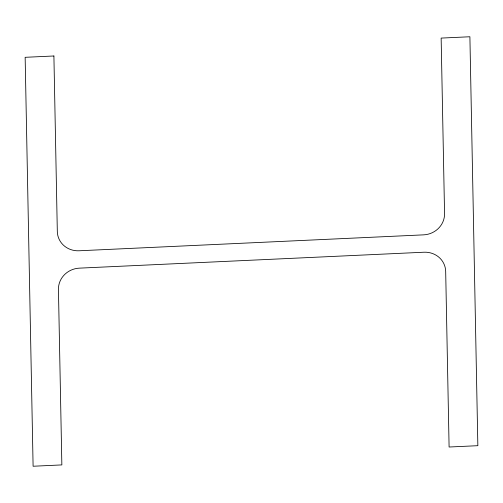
<?xml version="1.0" encoding="UTF-8"?>
<svg xmlns="http://www.w3.org/2000/svg" width="503" height="503" viewBox="0 0 503 503"><rect width="100%" height="100%" fill="white"/><g stroke="black" fill="none" stroke-linecap="round" stroke-linejoin="round"><path stroke-width="0.75" d="M53.903 55.984L25.15 57.311L33.104 466.243L61.856 464.91L58.442 289.37A21.384 20.17 -15.5 0 1 79.342 268.149L423.991 252.223A21.384 20.17 -15.5 0 1 445.683 271.475L449.097 447.016L477.85 445.689L469.896 36.757L441.144 38.09L444.558 213.63A21.384 20.17 -15.5 0 1 423.658 234.851L79.009 250.777A21.384 20.17 -15.5 0 1 57.317 231.525L53.903 55.984"/></g></svg>
